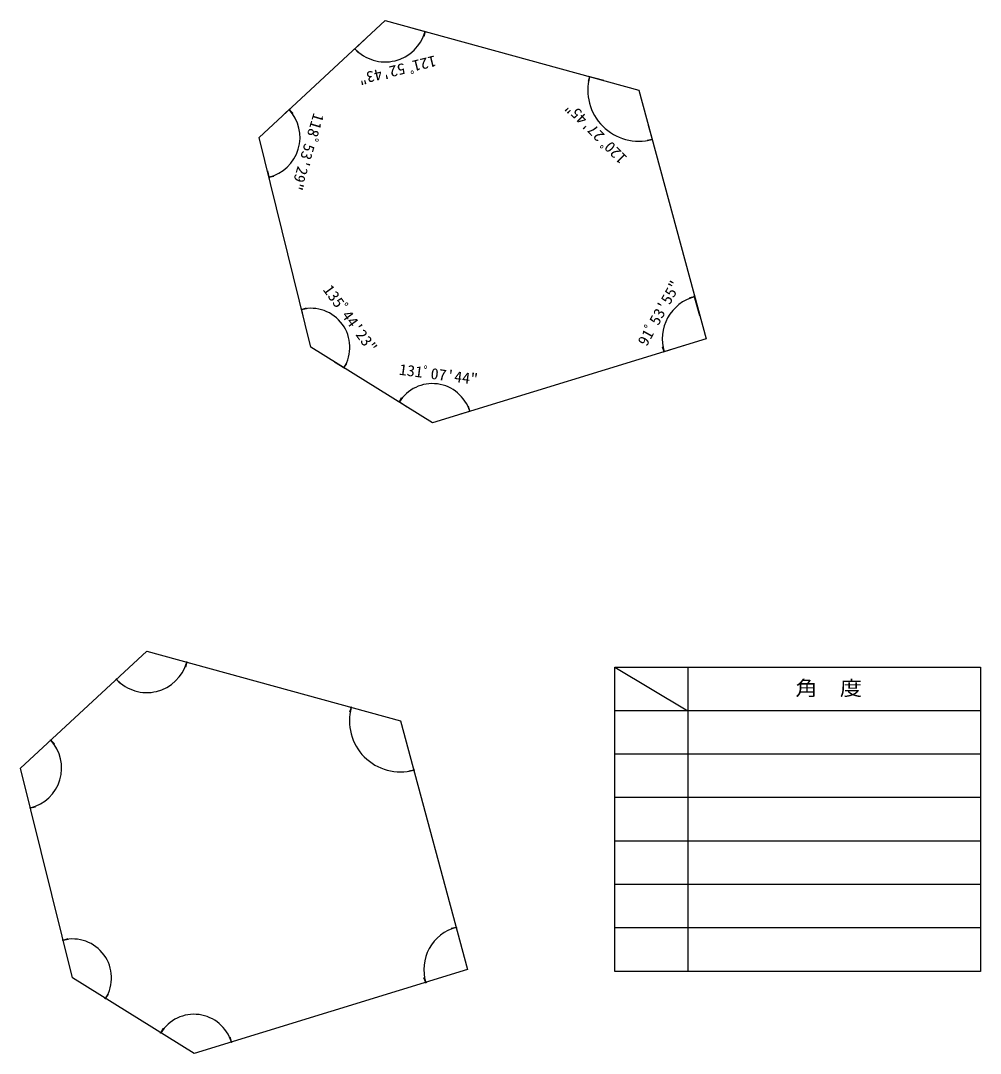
# Model space of a CAD drawing. Units: millimetres, scale not verified. Extents: x -23697 to 33332, y -29780 to 31609.
import ezdxf
from ezdxf.enums import TextEntityAlignment as Align

# ---------------------------------------------------------------- set-up
doc = ezdxf.new("R2010")
doc.units = ezdxf.units.MM
doc.header["$LTSCALE"] = 100
doc.header["$PDMODE"] = 32
doc.header["$PDSIZE"] = 50
doc.layers.add('0-0', color=7, linetype='Continuous')
doc.styles.add('ＭＳ ゴシック', font='')
doc.styles.get('ＭＳ ゴシック').set_extended_font_data('MS Gothic')

msp = doc.modelspace()

# ---------------------------------------------------------------- linework, layer by layer
at = {"layer": '0-0'}
for p, q in [((-527.2, 31195.6), (391.4, 30943.5)), ((333.6, 30959.4), (239.1, 30674.7)), ((333.6, 30959.4), (269.4, 30666.4)), ((-3178.4, 30548.6), (-3877.6, 29901.7)), ((-3833.6, 29942.4), (-3618.6, 29733.2)), ((-3833.6, 29942.4), (-3641.6, 29711.8)), ((10114.2, 28275.4), (10019.7, 27990.7)), ((10114.2, 28275.4), (10050, 27982.4)), ((10950.7, 28045.9), (10056.3, 28291.3)), ((-8022.6, 26066.6), (-7698.9, 26366.1)), ((-7742.9, 26325.3), (-7527.9, 26116.1)), ((-7742.9, 26325.3), (-7551, 26094.8)), ((13599.1, 25386.9), (13841, 24491.6)), ((13825.3, 24549.5), (13532, 24486.5)), ((13825.3, 24549.5), (13540.2, 24456.2)), ((-9038.2, 22674.9), (-8932.4, 22246.7)), ((-8946.8, 22305), (-8659.7, 22392.1)), ((-8946.8, 22305), (-8652.2, 22361.6)), ((16350.9, 15200.4), (16057.6, 15137.4)), ((16350.9, 15200.4), (16065.8, 15107.1)), ((16659.4, 14058.6), (16335.3, 15258.3)), ((-6843.2, 13795.2), (-7017.4, 14499.9)), ((-7003, 14441.7), (-6716, 14528.8)), ((-7003, 14441.7), (-6708.4, 14498.3)), ((14539.8, 11924.1), (14437.1, 12206)), ((14539.8, 11924.1), (14467.2, 12215.2)), ((15670.8, 12270.2), (14482.5, 11906.6)), ((-5048.3, 11326.1), (-4431.7, 10942.9)), ((-4482.7, 10974.6), (-4337.9, 11237.4)), ((-4482.7, 10974.6), (-4311.2, 11220.8)), ((-726.7, 8640.8), (-1251.7, 8967)), ((-1200.8, 8935.4), (-1056, 9198.1)), ((-1200.8, 8935.4), (-1029.3, 9181.5)), ((2990.3, 8389.6), (2887.6, 8671.5)), ((2990.3, 8389.6), (2917.6, 8680.6)), ((2456.6, 8226.2), (3047.6, 8407.1)), ((-23697.3, -12819.9), (-16198.3, -5881.7)), ((-20613.6, -25294.7), (-23697.3, -12819.9)), ((-13395, -29780.1), (-20613.6, -25294.7))]:
    msp.add_line(p, q, dxfattribs=at)
at = {"layer": '0-0', "color": 6}
for p, q in [((-13832.2, -6531), (-13926.6, -6815.7)), ((-13832.2, -6531), (-13896.3, -6824)), ((-17999.3, -7548), (-17784.3, -7757.2)), ((-17999.3, -7548), (-17807.4, -7778.5)), ((-4051.6, -9214.9), (-4146, -9499.7)), ((-4051.6, -9214.9), (-4115.7, -9508)), ((-21908.7, -11165), (-21693.7, -11374.3)), ((-21908.7, -11165), (-21716.7, -11395.6)), ((-340.4, -12940.9), (-633.8, -13003.9)), ((-340.4, -12940.9), (-625.6, -13034.2)), ((-23112.5, -15185.4), (-22825.5, -15098.3)), ((-23112.5, -15185.4), (-22817.9, -15128.8)), ((2185.2, -22290), (1891.8, -22353)), ((2185.2, -22290), (1900, -22383.3)), ((-21168.8, -23048.7), (-20881.7, -22961.6)), ((-21168.8, -23048.7), (-20874.2, -22992.1)), ((374.1, -25566.3), (271.4, -25284.4)), ((374.1, -25566.3), (301.4, -25275.2)), ((-18648.4, -26515.8), (-18503.7, -26253)), ((-18648.4, -26515.8), (-18477, -26269.6)), ((-15366.5, -28555), (-15221.8, -28292.3)), ((-15366.5, -28555), (-15195.1, -28308.9)), ((-11175.5, -29100.8), (-11278.2, -28818.9)), ((-11175.5, -29100.8), (-11248.1, -28809.7))]:
    msp.add_line(p, q, dxfattribs=at)
at = {"layer": '0-0', "color": 4}
for p, q in [((11606.5, -6830.2), (15951.6, -9413.3)), ((15951.6, -6830.2), (15951.6, -24911.7)), ((33332.3, -9413.3), (11606.5, -9413.3)), ((33332.3, -11996.4), (11606.5, -11996.4)), ((33332.3, -14579.5), (11606.5, -14579.5)), ((33332.3, -17162.5), (11606.5, -17162.5)), ((33332.3, -19745.6), (11606.5, -19745.6)), ((33332.3, -22328.7), (11606.5, -22328.7))]:
    msp.add_line(p, q, dxfattribs=at)
at = {"layer": '0-0'}
msp.add_lwpolyline([(-9531.5, 24670.5), (-2032.6, 31608.7), (13035.3, 27473.8), (17030.1, 12686.2), (770.7, 7710.3), (-6447.8, 12195.7)], close=True, dxfattribs=at)
msp.add_lwpolyline([(-16198.3, -5881.7), (-1130.4, -10016.6), (2864.3, -24804.2), (-13395, -29780.1)], dxfattribs=at)
at = {"layer": '0-0', "color": 4}
msp.add_lwpolyline([(11606.5, -6830.2), (33332.3, -6830.2), (33332.3, -24911.7), (11606.5, -24911.7)], close=True, dxfattribs=at)
for centre, radius, start, end in [((-2032.6, 31608.7), 2453.6, 222.77604, 344.65472), ((13035.3, 27473.8), 3029.2, 164.65472, 285.11717), ((-9531.5, 24670.5), 2436.7, 283.88467, 42.77604), ((17030.1, 12686.2), 2604.3, 105.11717, 197.01592), ((-6447.8, 12195.7), 2313.6, 328.14487, 103.88467), ((770.7, 7710.3), 2321.1, 17.01592, 148.14487)]:
    msp.add_arc(centre, radius, start, end, dxfattribs=at)
at = {"layer": '0-0', "color": 6}
for centre, radius, start, end in [((-16198.3, -5881.7), 2453.6, 222.77604, 344.65472), ((-1130.4, -10016.6), 3029.2, 164.65472, 285.11717), ((-23697.3, -12819.9), 2436.7, 283.88467, 42.77604), ((2864.3, -24804.2), 2604.3, 105.11717, 197.01592), ((-20613.6, -25294.7), 2313.6, 328.14487, 103.88467), ((-13395, -29780.1), 2321.1, 17.01592, 148.14487)]:
    msp.add_arc(centre, radius, start, end, dxfattribs=at)
for p in [(-13832.2, -6531), (-17999.3, -7548), (-4051.6, -9214.9), (-21908.7, -11165), (-340.4, -12940.9), (-23112.5, -15185.4), (2185.2, -22290), (-21168.8, -23048.7), (374.1, -25566.3), (-18648.4, -26515.8), (-15366.5, -28555), (-11175.5, -29100.8)]:
    msp.add_point(p, dxfattribs=at)

# ---------------------------------------------------------------- texts
at = {"layer": '0-0', "style": 'ＭＳ ゴシック', "width": 1.05}
for s, rotation, p in [('121ﾟ52\'43"', 193.715, (856.2, 29736.7)), ('120ﾟ27\'45"', 134.886, (12520.9, 23627)), ('118ﾟ53\'29"', 253.33, (-6471.6, 26220.4)), ('91ﾟ53\'55"', 61.067, (13679.1, 12110.6)), ('135ﾟ44\'23"', 306.015, (-5925.1, 15496.4)), ('131ﾟ07\'44"', 352.58, (-1265.8, 10366.7))]:
    msp.add_text(s, height=659.8, rotation=rotation, dxfattribs=at).set_placement(p, align=Align.BOTTOM_LEFT)
at = {"layer": '0-0', "color": 134, "style": 'ＭＳ ゴシック', "width": 1.1}
msp.add_text('角\u3000度', height=879.8, dxfattribs=at).set_placement((22341.8, -8770.8), align=Align.BOTTOM_LEFT)

doc.saveas('drawing.dxf')
